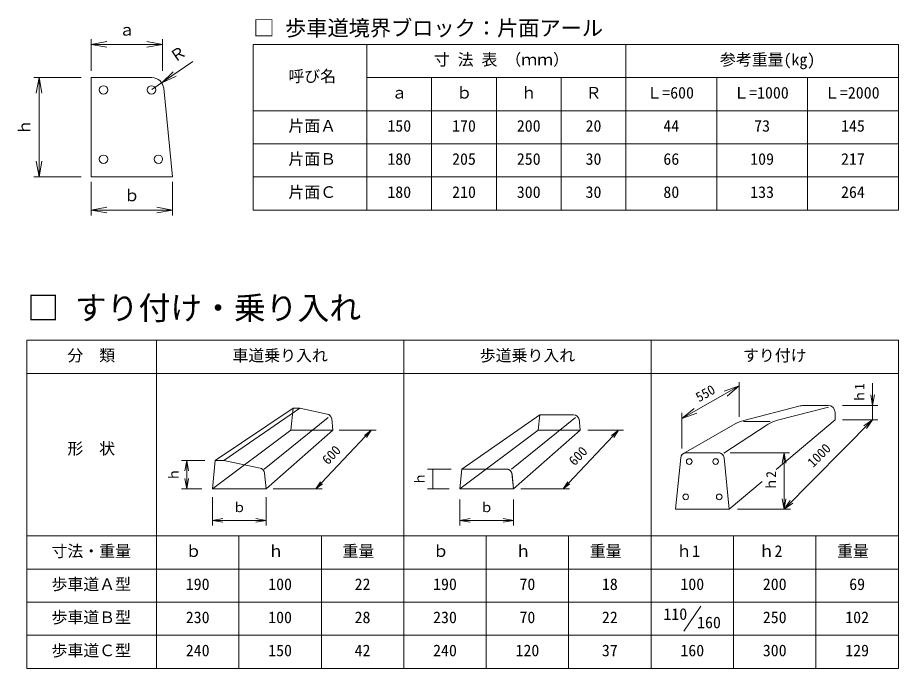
# Model space of a CAD drawing. Units: millimetres, scale not verified. Extents: x 1502 to 4047, y 752 to 5003.
# Drawn here: x 1502 to 3996, y 752 to 2594 of the extents above; entities that cross this region are included whole.
import ezdxf
from ezdxf.enums import TextEntityAlignment as Align

# ---------------------------------------------------------------- set-up
doc = ezdxf.new("R2010")
doc.units = ezdxf.units.MM
doc.layers.add('0_2', color=4, linetype='Continuous', lineweight=18)
doc.styles.add('ＭＳ ゴシック-5.0-0.0', font='')
doc.styles.get('ＭＳ ゴシック-5.0-0.0').set_extended_font_data('ＭＳ ゴシック-5.0-0.0')

msp = doc.modelspace()

# ---------------------------------------------------------------- linework, layer by layer
at = {"layer": '0_2'}
for p, q in [((1710.386, 2442.962), (1710.386, 2532.679)), ((1710.386, 2517.679), (1754.702, 2525.494)), ((1912.886, 2517.679), (1868.569, 2525.494)), ((1912.886, 2442.962), (1912.886, 2532.679)), ((1710.386, 2517.679), (1754.702, 2509.865)), ((1710.386, 2517.679), (1912.886, 2517.679)), ((1912.886, 2517.679), (1868.569, 2509.865)), ((3224.229, 2517.679), (3224.229, 2048.929)), ((1977.403, 2454.864), (1998.163, 2468.991)), ((1882.342, 2390.179), (1977.403, 2454.864)), ((1548.147, 2423.929), (1681.885, 2423.929)), ((1563.147, 2423.929), (1555.333, 2379.613)), ((1563.147, 2423.929), (1570.961, 2379.613)), ((1563.147, 2423.929), (1563.147, 2142.679)), ((1910.245, 2409.166), (1942.488, 2440.558)), ((1910.245, 2409.166), (1951.28, 2427.637)), ((2491.104, 2423.929), (3995.505, 2423.929)), ((2674.385, 2423.929), (2674.385, 2048.929)), ((2857.667, 2423.929), (2857.667, 2048.929)), ((3040.948, 2423.929), (3040.948, 2048.929)), ((3481.321, 2423.929), (3481.321, 2048.929)), ((3738.413, 2423.929), (3738.413, 2048.929)), ((2169.542, 2236.429), (3995.505, 2236.429)), ((1563.147, 2142.679), (1555.333, 2186.996)), ((1563.147, 2142.679), (1570.961, 2186.996)), ((1548.147, 2142.679), (1681.885, 2142.679)), ((1710.386, 2033.929), (1710.386, 2128.862)), ((1941.011, 2033.929), (1941.011, 2128.862)), ((2169.542, 2142.679), (3995.505, 2142.679)), ((1710.386, 2048.929), (1754.702, 2056.744)), ((1710.386, 2048.929), (1754.702, 2041.115)), ((1710.386, 2048.929), (1941.011, 2048.929)), ((1941.011, 2048.929), (1896.694, 2056.744)), ((1941.011, 2048.929), (1896.694, 2041.115)), ((3995.505, 1680.427), (1528.958, 1680.427)), ((1528.958, 1680.427), (1528.958, 751.65)), ((1895.505, 1680.427), (1895.505, 751.65)), ((2595.505, 1680.427), (2595.505, 751.65)), ((3295.505, 1680.427), (3295.505, 751.65)), ((3995.505, 1680.427), (3995.505, 751.65)), ((3545.19, 1551.061), (3382.868, 1458.49)), ((3545.19, 1551.061), (3502.823, 1535.895)), ((3545.19, 1551.061), (3510.565, 1522.319)), ((3545.19, 1463.355), (3545.19, 1562.125)), ((3922.586, 1495.9), (3922.586, 1558.612)), ((3922.586, 1495.9), (3917.377, 1525.444)), ((3922.586, 1495.9), (3927.796, 1525.444)), ((3836.865, 1495.9), (3937.586, 1495.9)), ((3922.586, 1495.9), (3922.586, 1455.446)), ((2282.317, 1487.932), (2276.074, 1425.501)), ((3382.868, 1458.49), (3417.493, 1487.232)), ((3382.868, 1373.865), (3382.868, 1474.624)), ((3382.868, 1458.49), (3425.235, 1473.656)), ((2980.444, 1469.203), (2976.074, 1425.501)), ((3671.946, 1202.122), (3922.586, 1455.446)), ((3836.865, 1455.446), (3937.586, 1455.446)), ((3922.586, 1455.446), (3898.104, 1438.109)), ((3922.586, 1455.446), (3905.51, 1430.781)), ((2276.074, 1425.501), (2054, 1259.964)), ((2276.074, 1425.501), (2394.693, 1425.501)), ((2346.619, 1259.964), (2503.117, 1425.501)), ((2413.047, 1425.501), (2517.594, 1425.501)), ((2503.117, 1425.501), (2483.851, 1411.189)), ((2503.117, 1425.501), (2489.908, 1405.463)), ((2976.074, 1425.501), (2754, 1259.964)), ((2976.074, 1425.501), (3094.693, 1425.501)), ((3046.619, 1259.964), (3203.117, 1425.501)), ((3116.437, 1425.501), (3217.594, 1425.501)), ((3203.117, 1425.501), (3183.851, 1411.189)), ((3203.117, 1425.501), (3189.908, 1405.463)), ((3519.474, 1362.122), (3686.946, 1362.122)), ((3671.946, 1362.122), (3666.736, 1332.578)), ((3671.946, 1362.122), (3677.155, 1332.578)), ((3671.946, 1362.122), (3671.946, 1202.122)), ((1966.219, 1339.964), (2032, 1339.964)), ((1981.219, 1339.964), (1976.01, 1310.42)), ((1981.219, 1339.964), (1986.429, 1310.42)), ((1981.219, 1339.964), (1981.219, 1259.964)), ((2662.931, 1315.964), (2729.6, 1315.964)), ((2677.931, 1315.964), (2677.931, 1259.964)), ((1981.219, 1259.964), (1976.01, 1289.508)), ((1981.219, 1259.964), (1986.429, 1289.508)), ((2346.619, 1259.964), (2359.828, 1280.002)), ((2346.619, 1259.964), (2365.885, 1274.276)), ((3046.619, 1259.964), (3059.828, 1280.002)), ((3046.619, 1259.964), (3065.885, 1274.276)), ((1966.219, 1259.964), (2024, 1259.964)), ((2226.07, 1259.964), (2364.274, 1259.964)), ((2662.931, 1259.964), (2724, 1259.964)), ((2927.234, 1259.964), (3064.274, 1259.964)), ((2054, 1155.638), (2054, 1235.964)), ((2206, 1155.638), (2206, 1235.964)), ((2754, 1155.638), (2754, 1229.964)), ((2906, 1155.638), (2906, 1229.964)), ((3671.946, 1202.122), (3666.736, 1231.666)), ((3671.946, 1202.122), (3677.155, 1231.666)), ((3671.946, 1202.122), (3689.022, 1226.788)), ((3540.219, 1202.122), (3690.045, 1202.122)), ((3671.946, 1202.122), (3696.428, 1219.46)), ((2054, 1170.638), (2083.544, 1175.847)), ((2206, 1170.638), (2176.455, 1175.847)), ((2754, 1170.638), (2783.544, 1175.847)), ((2906, 1170.638), (2876.455, 1175.847)), ((2054, 1170.638), (2083.544, 1165.428)), ((2054, 1170.638), (2206, 1170.638)), ((2206, 1170.638), (2176.455, 1165.428)), ((2754, 1170.638), (2783.544, 1165.428)), ((2754, 1170.638), (2906, 1170.638)), ((2906, 1170.638), (2876.455, 1165.428)), ((1528.958, 1126.65), (3995.505, 1126.65)), ((2128.838, 1126.65), (2128.838, 751.65)), ((2362.171, 1126.65), (2362.171, 751.65)), ((2828.838, 1126.65), (2828.838, 751.65)), ((3062.171, 1126.65), (3062.171, 751.65)), ((3528.838, 1126.65), (3528.838, 751.65)), ((3762.171, 1126.65), (3762.171, 751.65)), ((1528.958, 939.15), (3995.505, 939.15)), ((1528.958, 845.4), (3995.505, 845.4)), ((3995.505, 751.65), (1528.958, 751.65))]:
    msp.add_line(p, q, dxfattribs=at)
at = {"layer": '0_2', "color": 2}
for p, q in [((2169.542, 2517.679), (3995.505, 2517.679)), ((2169.542, 2517.679), (2169.542, 2048.929)), ((2491.104, 2517.679), (2491.104, 2048.929)), ((3995.505, 2517.679), (3995.505, 2048.929)), ((1710.386, 2423.929), (1710.386, 2142.679)), ((1710.386, 2423.929), (1882.342, 2423.929)), ((1915.925, 2393.538), (1941.011, 2142.679)), ((2169.542, 2330.179), (3995.505, 2330.179)), ((1710.386, 2142.679), (1941.011, 2142.679)), ((2169.542, 2048.929), (3995.505, 2048.929)), ((1528.958, 1586.677), (3995.505, 1586.677)), ((3796.317, 1495.9), (3730.251, 1495.9)), ((2282.317, 1487.932), (2062, 1339.964)), ((2086, 1339.964), (2301.047, 1487.932)), ((2282.317, 1487.932), (2301.047, 1487.932)), ((2301.047, 1487.932), (2378.854, 1471.609)), ((3558.192, 1453.329), (3717.812, 1494.328)), ((3653.689, 1454.128), (3797.295, 1491.014)), ((3816.317, 1475.9), (3816.317, 1455.446)), ((2200.4, 1315.964), (2381.4, 1462.004)), ((2391.489, 1457.542), (2394.693, 1425.501)), ((2980.444, 1469.203), (2759.6, 1315.964)), ((2900.4, 1315.964), (3081.4, 1462.004)), ((2980.444, 1469.203), (3075.843, 1469.203)), ((3091.489, 1457.542), (3094.693, 1425.501)), ((3556.945, 1449.99), (3632.13, 1449.99)), ((3649.601, 1314.405), (3816.317, 1455.446)), ((2206, 1259.964), (2394.693, 1425.501)), ((2906, 1259.964), (3094.693, 1425.501)), ((3533.53, 1443.34), (3387.432, 1360.021)), ((3623.67, 1440.857), (3501.058, 1360.328)), ((3379.438, 1347.714), (3364.878, 1202.122)), ((3395.358, 1362.122), (3486.399, 1362.122)), ((3502.319, 1347.714), (3516.878, 1202.122)), ((2062, 1339.964), (2054, 1259.964)), ((2062, 1339.964), (2086, 1339.964)), ((2086, 1339.964), (2188.93, 1318.37)), ((2201.566, 1304.303), (2206, 1259.964)), ((2759.6, 1315.964), (2754, 1259.964)), ((2759.6, 1315.964), (2885.92, 1315.964)), ((2901.566, 1304.303), (2906, 1259.964)), ((3516.878, 1202.122), (3610.075, 1280.967)), ((2054, 1259.964), (2206, 1259.964)), ((2754, 1259.964), (2906, 1259.964)), ((3364.878, 1202.122), (3516.878, 1202.122)), ((1528.958, 1032.9), (3995.505, 1032.9)), ((3435.96, 927.874), (3388.382, 856.677))]:
    msp.add_line(p, q, dxfattribs=at)
at = {"layer": '0_2', "color": 9}
for p, q in [((3379.438, 1347.714), (3364.878, 1202.122)), ((3380.3, 1351.531), (3379.438, 1347.714)), ((3382.064, 1355.025), (3380.3, 1351.531)), ((3384.622, 1357.985), (3382.064, 1355.025)), ((3387.823, 1360.237), (3384.622, 1357.985)), ((3391.474, 1361.644), (3387.823, 1360.237)), ((3395.358, 1362.122), (3391.474, 1361.644)), ((3486.399, 1362.122), (3395.358, 1362.122)), ((3490.282, 1361.644), (3486.399, 1362.122)), ((3493.934, 1360.237), (3490.282, 1361.644)), ((3497.135, 1357.985), (3493.934, 1360.237)), ((3499.693, 1355.025), (3497.135, 1357.985)), ((3501.457, 1351.531), (3499.693, 1355.025)), ((3502.319, 1347.714), (3501.457, 1351.531)), ((3516.878, 1202.122), (3502.319, 1347.714)), ((2062, 1339.964), (2054, 1259.964)), ((2086, 1339.964), (2062, 1339.964)), ((2188.93, 1318.37), (2086, 1339.964)), ((2192.743, 1317.05), (2188.93, 1318.37)), ((2196.105, 1314.818), (2192.743, 1317.05)), ((2198.802, 1311.816), (2196.105, 1314.818)), ((2200.661, 1308.235), (2198.802, 1311.816)), ((2201.566, 1304.303), (2200.661, 1308.235)), ((2206, 1259.964), (2201.566, 1304.303)), ((2759.6, 1315.964), (2754, 1259.964)), ((2885.92, 1315.964), (2759.6, 1315.964)), ((2890.56, 1315.276), (2885.92, 1315.964)), ((2894.801, 1313.273), (2890.56, 1315.276)), ((2898.279, 1310.125), (2894.801, 1313.273)), ((2900.695, 1306.104), (2898.279, 1310.125)), ((2901.84, 1301.556), (2900.695, 1306.104)), ((2906, 1259.964), (2901.84, 1301.556)), ((2054, 1259.964), (2206, 1259.964)), ((2754, 1259.964), (2906, 1259.964)), ((3364.878, 1202.122), (3516.878, 1202.122))]:
    msp.add_line(p, q, dxfattribs=at)
at = {"layer": '0_2'}
for centre, radius in [((1745.386, 2388.929), 12), ((1881.211, 2388.929), 12), ((1745.386, 2192.679), 12), ((1900.836, 2192.679), 12), ((3403.503, 1337.122), 8), ((3478.254, 1337.122), 8), ((3393.503, 1237.122), 8), ((3488.254, 1237.122), 8)]:
    msp.add_circle(centre, radius, dxfattribs=at)
at = {"layer": '0_2', "color": 2}
for centre, radius, start, end in [((1882.342, 2390.179), 33.75, 5.71059, 90), ((3730.251, 1445.9), 50, 90, 104.40505), ((3796.317, 1475.9), 20, 0, 90), ((2375.569, 1455.95), 16, 5.71059, 78.15173), ((3075.843, 1453.203), 16, 5.71059, 90), ((3583.069, 1356.473), 100, 104.40505, 119.69589), ((3678.567, 1357.272), 100, 104.40505, 123.29587), ((3395.358, 1346.122), 16, 90, 174.28941), ((3486.399, 1346.122), 16, 5.71059, 90), ((2185.645, 1302.711), 16, 5.71059, 78.15173), ((2885.92, 1299.964), 16, 5.71059, 90)]:
    msp.add_arc(centre, radius, start, end, dxfattribs=at)

# ---------------------------------------------------------------- texts
at = {"layer": '0_2', "color": 7, "style": 'ＭＳ ゴシック-5.0-0.0'}
for s, height, p in [('□ 歩車道境界ブロック：片面アール', 43.99, (2169.552, 2528.924)), ('ａ', 32.99, (1789.136, 2532.679)), ('寸 法 表 （ｍｍ）', 32.99, (2680.742, 2448.304)), ('参考重量(kg)', 32.99, (3490.453, 2448.304)), ('呼び名', 32.99, (2268.907, 2401.429)), ('ｂ', 32.99, (2744.262, 2354.554)), ('ｈ', 32.99, (2926.812, 2354.554)), ('Ｒ', 32.99, (3110.093, 2354.554)), ('Ｌ=600', 32.99, (3282.125, 2354.554)), ('Ｌ=1000', 32.99, (3527.966, 2354.554)), ('Ｌ=2000', 32.99, (3785.058, 2354.554)), ('ａ', 32.99, (2560.25, 2354.554)), ('片面Ａ', 32.99, (2268.907, 2260.804)), ('150', 32.99, (2548.995, 2260.804)), ('170', 32.99, (2732.276, 2260.804)), ('200', 32.99, (2915.557, 2260.804)), ('20', 32.99, (3110.088, 2260.804)), ('44', 32.99, (3330.275, 2260.804)), ('73', 32.99, (3587.367, 2260.804)), ('145', 32.99, (3833.209, 2260.804)), ('片面Ｂ', 32.99, (2268.907, 2167.054)), ('180', 32.99, (2548.995, 2167.054)), ('205', 32.99, (2732.276, 2167.054)), ('250', 32.99, (2915.557, 2167.054)), ('30', 32.99, (3110.088, 2167.054)), ('66', 32.99, (3330.275, 2167.054)), ('109', 32.99, (3576.117, 2167.054)), ('217', 32.99, (3833.209, 2167.054)), ('片面Ｃ', 32.99, (2268.907, 2073.304)), ('ｂ', 32.99, (1803.198, 2063.929)), ('180', 32.99, (2548.995, 2073.304)), ('210', 32.99, (2732.276, 2073.304)), ('300', 32.99, (2915.557, 2073.304)), ('30', 32.99, (3110.088, 2073.304)), ('80', 32.99, (3330.275, 2073.304)), ('133', 32.99, (3576.117, 2073.304)), ('264', 32.99, (3833.209, 2073.304)), ('□ すり付け・乗り入れ', 65.98, (1529.875, 1718.968)), ('分\u3000類', 32.99, (1643.323, 1611.052)), ('車道乗り入れ', 32.99, (2110.505, 1611.052)), ('歩道乗り入れ', 32.99, (2810.505, 1611.052)), ('すり付け', 32.99, (3555.505, 1611.052)), ('形\u3000状', 32.99, (1643.323, 1347.589)), ('ｂ', 27.49, (2111.25, 1185.638)), ('ｂ', 27.49, (2811.25, 1185.638)), ('寸法・重量', 32.99, (1598.323, 1057.275)), ('ｂ', 32.99, (1977.792, 1057.275)), ('ｈ', 32.99, (2211.126, 1057.275)), ('重量', 32.99, (2421.959, 1057.275)), ('ｂ', 32.99, (2677.792, 1057.275)), ('ｈ', 32.99, (2911.126, 1057.275)), ('重量', 32.99, (3121.959, 1057.275)), ('ｈ1', 32.99, (3366.542, 1057.275)), ('ｈ2', 32.99, (3599.876, 1057.275)), ('重量', 32.99, (3821.959, 1057.275)), ('歩車道Ａ型', 32.99, (1598.323, 963.525)), ('190', 32.99, (1978.421, 963.525)), ('100', 32.99, (2211.755, 963.525)), ('22', 32.99, (2456.338, 963.525)), ('190', 32.99, (2678.421, 963.525)), ('70', 32.99, (2923.005, 963.525)), ('18', 32.99, (3156.338, 963.525)), ('100', 32.99, (3378.421, 963.525)), ('200', 32.99, (3611.755, 963.525)), ('69', 32.99, (3856.338, 963.525)), ('歩車道Ｂ型', 32.99, (1598.323, 869.775)), ('230', 32.99, (1978.421, 869.775)), ('100', 32.99, (2211.755, 869.775)), ('28', 32.99, (2456.338, 869.775)), ('230', 32.99, (2678.421, 869.775)), ('70', 32.99, (2923.005, 869.775)), ('22', 32.99, (3156.338, 869.775)), ('110', 32.99, (3330.375, 879.124)), ('160', 32.99, (3425.678, 855.299)), ('250', 32.99, (3611.755, 869.775)), ('102', 32.99, (3845.088, 869.775)), ('歩車道Ｃ型', 32.99, (1598.323, 776.025)), ('240', 32.99, (1978.421, 776.025)), ('150', 32.99, (2211.755, 776.025)), ('42', 32.99, (2456.338, 776.025)), ('240', 32.99, (2678.421, 776.025)), ('120', 32.99, (2911.755, 776.025)), ('37', 32.99, (3156.338, 776.025)), ('160', 32.99, (3378.421, 776.025)), ('300', 32.99, (3611.755, 776.025)), ('129', 32.99, (3845.088, 776.025))]:
    msp.add_text(s, height=height, dxfattribs=at).set_placement(p, align=Align.BOTTOM_LEFT)
for s, height, rotation, p in [('Ｒ', 32.99, 34.234, (1952.521, 2456.076)), ('ｈ', 32.99, 90, (1548.147, 2260.804)), ('550', 27.49, 29.696, (3435.527, 1497.321)), ('ｈ1', 27.49, 90, (3907.586, 1502.362)), ('600', 27.49, 46.608, (2387.188, 1320.344)), ('600', 27.49, 46.608, (3085.274, 1317.548)), ('1000', 27.49, 45.305, (3760.228, 1312.677)), ('ｈ', 27.49, 90, (1966.219, 1281.214)), ('ｈ', 27.49, 90, (2662.931, 1269.214)), ('ｈ2', 27.49, 90, (3656.946, 1253.997))]:
    msp.add_text(s, height=height, rotation=rotation, dxfattribs=at).set_placement(p, align=Align.BOTTOM_LEFT)

doc.saveas('drawing.dxf')
